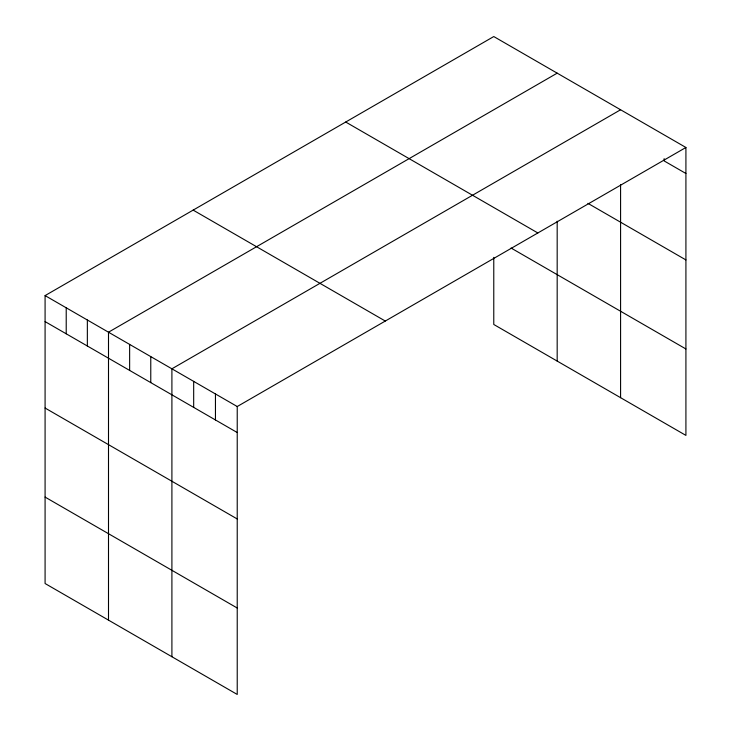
<?xml version="1.0" encoding="UTF-8"?>
<svg xmlns="http://www.w3.org/2000/svg" width="731" height="731" viewBox="0 0 731 731"><rect width="100%" height="100%" fill="white"/><g stroke="black" fill="none" stroke-linecap="round" stroke-linejoin="round"><path stroke-width="1.1" d="M685.916 147.479L237.228 406.527L237.228 694.45L45.084 583.521L45.084 295.598L493.772 36.55L685.916 147.479L685.916 435.402L493.772 324.473L493.772 257.376M557.177 73.155L108.499 332.203L108.499 620.126M620.582 109.769L171.904 368.808L171.904 656.73M685.916 173.494L664.141 160.921L664.141 158.654M587.916 203.346L685.916 259.925M345.708 122.031L537.852 232.97M511.06 248.028L685.916 348.97M193.148 210.108L385.292 321.046M45.084 295.598L237.228 406.527M45.084 321.603L237.228 432.533M45.084 408.035L237.228 518.964M45.084 497.089L237.228 608.018M620.582 184.678L620.582 397.691M557.177 221.219L557.177 361.077M215.453 393.954L215.453 419.959M193.678 381.381L193.678 407.386M150.769 356.609L150.769 382.615M129.634 344.402L129.634 370.416M87.354 320.004L87.354 346.01M66.219 307.797L66.219 333.802"/></g></svg>
